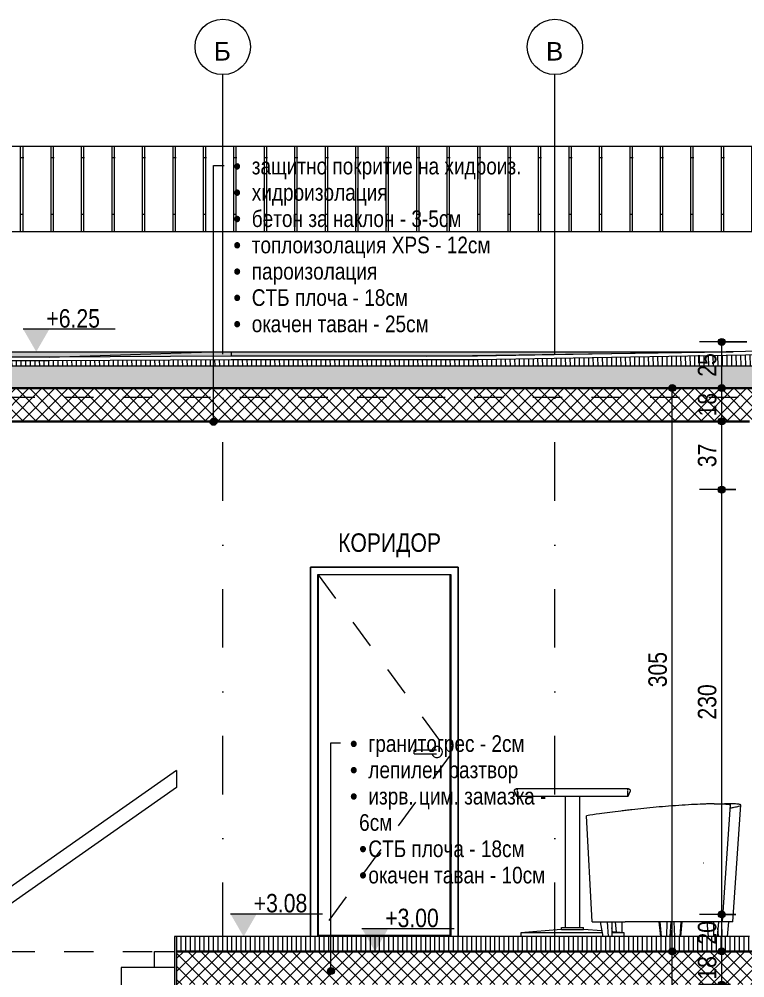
# Model space of a CAD drawing. Header units: centimetres. Extents: x -1339 to 248, y -200 to 805.
# Drawn here: x -1024 to -631, y 286 to 805 of the extents above; entities that cross this region are included whole.
import ezdxf

# ---------------------------------------------------------------- set-up
doc = ezdxf.new("R2010")
doc.units = ezdxf.units.CM
doc.linetypes.add('Dash', pattern=[31.75, 15.875, -15.875])
doc.linetypes.add('Dash dot', pattern=[79.375, 31.75, -23.8125, 0, -23.8125])
for name, color, linetype, lineweight in [('A-ANNO-DIMS', 7, 'Continuous', 9), ('A-ANNO-DIMS-50', 7, 'Continuous', 9), ('A-ANNO-NOTE', 7, 'Continuous', 9), ('A-AREA-IDEN', 7, 'Continuous', 9), ('A-DETL-GENF', 7, 'Continuous', 9), ('A-DOOR', 7, 'Continuous', 9), ('A-DOOR-FRAM', 7, 'Continuous', 15), ('A-FLOR-FNSH', 7, 'Continuous', 9), ('A-FLOR-HRAL', 7, 'Continuous', 9), ('A-FLOR-LEVL', 7, 'Continuous', 9), ('A-FLOR-PATT', 7, 'Continuous', 9), ('A-ROOF', 7, 'Continuous', 9), ('A-ROOF-FNSH', 7, 'Continuous', 9), ('A-ROOF-PATT', 7, 'Continuous', 9), ('A-WALL', 7, 'Continuous', 9), ('A-WALL-PATT', 7, 'Continuous', 9), ('G-ANNO-DIMS', 7, 'Continuous', 9), ('G-ANNO-TEXT', 7, 'Continuous', 9), ('I-FURN', 7, 'Continuous', 9), ('S-GRID', 7, 'Continuous', 9), ('S-GRID-IDEN', 7, 'Continuous', 9)]:
    doc.layers.add(name, color=color, linetype=linetype, lineweight=lineweight)
doc.layers.add('A-DETL', color=7, linetype='Continuous', lineweight=9, true_color=0x008000)
doc.styles.add('Arial', font='arial.ttf', dxfattribs={"height": 10})
doc.styles.add('Arial Narrow', font='ARIALN.TTF', dxfattribs={"height": 10})
doc.styles.add('Arial Narrow_1', font='ARIALN.TTF', dxfattribs={"height": 10})
doc.styles.add('Arial Narrow_2', font='ARIALN.TTF', dxfattribs={"height": 9})
doc.dimstyles.new('TEC_DIM', dxfattribs={"dimscale": 30.48, "dimtxt": 10.23431, "dimasz": 0.492126, "dimexe": 0.393701, "dimexo": 0.246063, "dimgap": 0, "dimtad": 1, "dimdec": 0, "dimzin": 0, "dimdsep": 46, "dimtxsty": 'Arial Narrow_1', "dimblk1": 'DOTSMALL', "dimblk2": 'DOTSMALL', "dimsah": 1, "dimcen": 0.09, "dimazin": 0, "dimtfac": 1, "dimtdec": 4, "dimtix": 1, "dimtmove": 0, "dimatfit": 3, "dimfxl": 0, "dimtvp": 1, "dimtolj": 1, "dimtzin": 0, "dimarcsym": 0})
pattern_1 = [(45, (-668.992, 332.896), (-3.535534, 3.535534), []), (135, (-668.992, 332.896), (-3.535534, -3.535534), [])]

# ---------------------------------------------------------------- blocks, each defined once
blk = doc.blocks.new('TEC_DOOR-INT - 80x200-2358332-Б-Б')
at = {"layer": 'A-DOOR', "linetype": 'Dash'}
for p, q in [((-862.39, 503.8), (-790.79, 406.3)), ((-790.79, 406.3), (-862.39, 308.8))]:
    blk.add_line(p, q, dxfattribs=at)
at = {"layer": 'A-DOOR', "lineweight": 15}
for p, q in [((-790.79, 503.8), (-862.39, 503.8)), ((-862.39, 503.8), (-862.39, 308.8)), ((-790.79, 308.8), (-790.79, 503.8)), ((-862.39, 308.8), (-790.79, 308.8))]:
    blk.add_line(p, q, dxfattribs=at)
at = {"layer": 'A-DOOR'}
for p, q in [((-799.79, 409), (-810.29, 409)), ((-810.29, 408), (-810.29, 409)), ((-810.29, 407), (-810.29, 408)), ((-810.29, 407), (-799.79, 407))]:
    blk.add_line(p, q, dxfattribs=at)
at = {"layer": 'A-DOOR', "flags": 128}
for points in [[(-798.29, 409), (-798.29, 409), (-798.29, 409), (-798.3, 409), (-798.31, 409), (-798.32, 409), (-798.33, 409), (-798.35, 409), (-798.36, 409), (-798.38, 409), (-798.41, 409), (-798.43, 409), (-798.46, 409), (-798.49, 409), (-798.52, 409), (-798.55, 409), (-798.58, 409), (-798.62, 409), (-798.66, 409), (-798.7, 409), (-798.74, 409), (-798.79, 409), (-798.83, 409), (-798.88, 409), (-798.93, 409), (-798.98, 409), (-799.03, 409), (-799.08, 409), (-799.13, 409), (-799.19, 409), (-799.24, 409), (-799.3, 409), (-799.36, 409), (-799.41, 409), (-799.47, 409), (-799.53, 409), (-799.59, 409), (-799.65, 409), (-799.71, 409), (-799.77, 409), (-799.79, 409)], [(-799.79, 407), (-799.73, 407), (-799.67, 407), (-799.61, 407), (-799.55, 407), (-799.49, 407), (-799.43, 407), (-799.37, 407), (-799.31, 407), (-799.26, 407), (-799.2, 407), (-799.15, 407), (-799.09, 407), (-799.04, 407), (-798.99, 407), (-798.94, 407), (-798.89, 407), (-798.84, 407), (-798.8, 407), (-798.75, 407), (-798.71, 407), (-798.67, 407), (-798.63, 407), (-798.59, 407), (-798.56, 407), (-798.52, 407), (-798.49, 407), (-798.46, 407), (-798.44, 407), (-798.41, 407), (-798.39, 407), (-798.37, 407), (-798.35, 407), (-798.33, 407), (-798.32, 407), (-798.31, 407), (-798.3, 407), (-798.29, 407), (-798.29, 407), (-798.29, 407)]]:
    blk.add_lwpolyline(points, dxfattribs=at)
at = {"layer": 'A-DOOR'}
for start, end in [(0, 160.3657), (199.5633, 0)]:
    blk.add_arc((-798.04, 408), 3, start, end, dxfattribs=at)
at = {"layer": 'A-DOOR-FRAM'}
for p, q in [((-786.59, 508), (-866.59, 508)), ((-866.59, 508), (-866.59, 308)), ((-862.59, 504), (-790.59, 504)), ((-862.59, 308), (-862.59, 504)), ((-790.59, 504), (-790.59, 308)), ((-786.59, 308), (-786.59, 508))]:
    blk.add_line(p, q, dxfattribs=at)
blk = doc.blocks.new('Furniture_Crescent_Armchair - 870x580x380mm-V7-Б-Б')
at = {"layer": 'I-FURN', "color": 253, "true_color": 0xaaaaaa}
for p, q in [((-647.85, 379.85), (-644.63, 379.85)), ((-643.34, 316), (-638.91, 379.25)), ((-713.97, 316), (-716.91, 373.47)), ((-653.56, 348), (-653.45, 348)), ((-713.97, 316), (-696.11, 316)), ((-709.55, 316), (-708.17, 308)), ((-705.76, 316), (-705.22, 308)), ((-703.34, 316), (-703.34, 308)), ((-651.62, 316), (-696.11, 316)), ((-676.72, 308), (-677.56, 316)), ((-677.26, 316), (-676.57, 308)), ((-673.46, 316), (-673.61, 308)), ((-671.73, 308), (-671.04, 316)), ((-651.71, 316), (-651.02, 308)), ((-648.39, 316), (-651.62, 316)), ((-643.34, 316), (-648.39, 316)), ((-648.07, 308), (-647.92, 316)), ((-645.5, 316), (-646.19, 308)), ((-705.22, 308), (-708.17, 308)), ((-703.34, 308), (-705.22, 308)), ((-673.61, 308), (-676.57, 308)), ((-671.73, 308), (-673.61, 308)), ((-648.07, 308), (-651.02, 308)), ((-646.19, 308), (-648.07, 308))]:
    blk.add_line(p, q, dxfattribs=at)
for points, knots in [([(-647.85, 379.85), (-648.54, 379.85), (-650.01, 379.84), (-653.39, 379.76), (-658.32, 379.55), (-665.12, 379.15), (-672.22, 378.63), (-679.26, 378.03), (-686, 377.39), (-691.4, 376.82), (-695.48, 376.35), (-697.42, 376.12), (-698.36, 376)], [-1, -1, -1, -1, -0.933824, -0.867647, -0.735294, -0.602941, -0.470588, -0.352941, -0.235294, -0.117647, -0.058824, 0, 0, 0, 0]), ([(-644.63, 379.85), (-644.02, 379.85), (-642.89, 379.84), (-641.01, 379.78), (-639.4, 379.61), (-638.92, 379.39), (-638.91, 379.25), (-638.91, 379.25)], [0, 0, 0, 0, 0.0588235, 0.1176471, 0.2352941, 0.3529412, 0.3614482, 0.3614482, 0.3614482, 0.3614482]), ([(-698.36, 376), (-700.41, 375.74), (-704.39, 375.23), (-710.66, 374.38), (-714.71, 373.8), (-716.91, 373.47)], [-1, -1, -1, -1, -0.7, -0.4, 0, 0, 0, 0])]:
    blk.add_open_spline(points, degree=3, knots=knots, dxfattribs=at)
blk = doc.blocks.new('Furniture_Table_Cafe - Furniture_Table_Cafe-V8-Б-Б')
at = {"layer": 'I-FURN', "color": 253, "true_color": 0xaaaaaa}
for p, q in [((-755.96, 386.64), (-754.94, 384)), ((-754.64, 388), (-754.64, 387.36)), ((-754.64, 386.88), (-754.64, 384)), ((-694.64, 387.37), (-694.64, 388)), ((-694.64, 384), (-694.64, 386.85)), ((-694.34, 384), (-693.33, 386.64)), ((-754.94, 384), (-754.23, 384)), ((-754.23, 384), (-694.35, 384)), ((-728.64, 384), (-728.64, 312.92)), ((-720.64, 312.92), (-720.64, 384)), ((-730.73, 311.92), (-752.64, 310)), ((-730.73, 312.92), (-730.73, 311.92)), ((-730.6, 312.92), (-730.58, 312.92)), ((-730.6, 311.92), (-730.58, 311.92)), ((-730.58, 312.92), (-718.7, 312.92)), ((-730.58, 311.92), (-718.7, 311.92)), ((-718.56, 311.92), (-718.56, 312.92)), ((-708.7, 311.05), (-718.56, 311.92)), ((-752.64, 310), (-752.64, 308)), ((-751.98, 310), (-752.64, 310)), ((-708.43, 310), (-751.98, 310)), ((-696.64, 310), (-703.34, 310.59)), ((-696.64, 310), (-703.23, 310)), ((-696.64, 308), (-696.64, 310))]:
    blk.add_line(p, q, dxfattribs=at)
at = {"layer": 'I-FURN', "color": 253, "true_color": 0xaaaaaa, "flags": 128}
for points in [[(-755.96, 386.64), (-755.97, 386.68), (-755.98, 386.72), (-755.99, 386.76), (-756, 386.79), (-756.01, 386.83), (-756.01, 386.87), (-756.02, 386.91), (-756.02, 386.95), (-756.02, 386.99), (-756.02, 387.03), (-756.02, 387.07), (-756.02, 387.11), (-756.01, 387.15), (-756, 387.19), (-756, 387.23), (-755.99, 387.27), (-755.97, 387.31), (-755.96, 387.35), (-755.95, 387.38), (-755.93, 387.42), (-755.91, 387.46), (-755.89, 387.49), (-755.87, 387.53), (-755.85, 387.56), (-755.83, 387.59), (-755.8, 387.62), (-755.78, 387.65), (-755.75, 387.68), (-755.72, 387.71), (-755.69, 387.74), (-755.66, 387.77), (-755.63, 387.79), (-755.6, 387.82), (-755.57, 387.84), (-755.53, 387.86), (-755.5, 387.88), (-755.46, 387.9), (-755.43, 387.91), (-755.39, 387.93), (-755.35, 387.94), (-755.32, 387.96), (-755.28, 387.97), (-755.24, 387.98), (-755.2, 387.98), (-755.16, 387.99), (-755.12, 388), (-755.08, 388), (-755.04, 388), (-755.02, 388)], [(-754.31, 388), (-754.54, 388), (-754.74, 388), (-754.88, 388), (-754.97, 388), (-755.02, 388), (-755.02, 388)], [(-755.02, 388), (-755, 388), (-754.93, 388), (-754.8, 388), (-754.63, 388), (-754.42, 388)], [(-694.26, 388), (-694.29, 388), (-694.36, 388), (-694.48, 388), (-694.65, 388), (-694.87, 388), (-695.13, 388), (-695.44, 388), (-695.8, 388), (-696.21, 388), (-696.66, 388), (-697.16, 388), (-697.69, 388), (-698.28, 388), (-698.9, 388), (-699.57, 388), (-700.27, 388), (-701.02, 388), (-701.8, 388), (-702.62, 388), (-703.48, 388), (-704.36, 388), (-705.29, 388), (-706.24, 388), (-707.22, 388), (-708.23, 388), (-709.26, 388), (-710.32, 388), (-711.41, 388), (-712.51, 388), (-713.63, 388), (-714.77, 388), (-715.93, 388), (-717.1, 388), (-718.29, 388), (-719.48, 388), (-720.68, 388), (-721.89, 388), (-723.1, 388), (-724.31, 388), (-725.53, 388), (-726.74, 388), (-727.95, 388), (-729.16, 388), (-730.36, 388), (-731.54, 388), (-732.72, 388), (-733.89, 388), (-735.04, 388), (-736.17, 388), (-737.28, 388), (-738.38, 388), (-739.45, 388), (-740.5, 388), (-741.52, 388), (-742.52, 388), (-743.49, 388), (-744.43, 388), (-745.33, 388), (-746.21, 388), (-747.04, 388), (-747.85, 388), (-748.61, 388), (-749.34, 388), (-750.03, 388), (-750.67, 388), (-751.28, 388), (-751.84, 388), (-752.36, 388), (-752.84, 388), (-753.27, 388), (-753.65, 388), (-753.99, 388), (-754.28, 388), (-754.31, 388)], [(-694.86, 388), (-694.74, 388), (-694.55, 388), (-694.41, 388), (-694.31, 388), (-694.27, 388), (-694.26, 388)], [(-694.26, 388), (-694.22, 388), (-694.18, 388), (-694.14, 387.99), (-694.1, 387.99), (-694.06, 387.98), (-694.02, 387.97), (-693.99, 387.96), (-693.95, 387.95), (-693.91, 387.94), (-693.87, 387.92), (-693.84, 387.9), (-693.8, 387.89), (-693.76, 387.87), (-693.73, 387.85), (-693.7, 387.83), (-693.66, 387.8), (-693.63, 387.78), (-693.6, 387.75), (-693.57, 387.72), (-693.54, 387.7), (-693.52, 387.67), (-693.49, 387.64), (-693.47, 387.61), (-693.44, 387.57), (-693.42, 387.54), (-693.4, 387.51), (-693.38, 387.47), (-693.36, 387.44), (-693.34, 387.4), (-693.33, 387.36), (-693.32, 387.32), (-693.3, 387.29), (-693.29, 387.25), (-693.28, 387.21), (-693.28, 387.17), (-693.27, 387.13), (-693.27, 387.09), (-693.26, 387.05), (-693.26, 387.01), (-693.26, 386.97), (-693.26, 386.93), (-693.27, 386.89), (-693.27, 386.85), (-693.28, 386.81), (-693.29, 386.77), (-693.3, 386.73), (-693.31, 386.7), (-693.32, 386.66), (-693.33, 386.64)]]:
    blk.add_lwpolyline(points, dxfattribs=at)
blk = doc.blocks.new('Furniture_Crescent_Armchair - 870x580x380mm-V9-Б-Б')
at = {"layer": 'I-FURN', "color": 253, "true_color": 0xaaaaaa}
for p, q in [((-638.99, 379.85), (-642.21, 379.85)), ((-637.7, 316), (-633.28, 379.25)), ((-702.97, 310.55), (-703.34, 312.66)), ((-701.49, 316), (-700.9, 310.37)), ((-697.7, 310.09), (-697.7, 316)), ((-669.2, 308), (-669.5, 316)), ((-666.24, 308), (-665.71, 316)), ((-665.4, 316), (-666.09, 308)), ((-645.39, 308), (-645.79, 312.66)), ((-643.5, 308), (-643.66, 316)), ((-637.7, 316), (-643.32, 316)), ((-640.55, 308), (-639.86, 316)), ((-671.44, 311.42), (-671.08, 308))]:
    blk.add_line(p, q, dxfattribs=at)
blk.add_open_spline([(-643.48, 379.85), (-643.04, 379.85), (-642.62, 379.85), (-642.21, 379.85)], degree=3, dxfattribs=at)
blk.add_open_spline([(-639.01, 377.64), (-638.26, 377.77), (-636.48, 378.11), (-634.28, 378.63), (-633.08, 379.15), (-633.41, 379.55), (-635.02, 379.76), (-637.05, 379.84), (-638.3, 379.85), (-638.99, 379.85)], degree=3, knots=[0.2805315, 0.2805315, 0.2805315, 0.2805315, 0.3529412, 0.4705882, 0.6029412, 0.7352941, 0.8676471, 0.9338235, 1, 1, 1, 1], dxfattribs=at)
blk = doc.blocks.new('Railing - Railing-2455743-Б-Б')
at = {"layer": 'A-FLOR-HRAL'}
for p, q in [((-939.1, 398), (-1109.74, 278.39)), ((-939.1, 398), (-939.1, 388.69)), ((-939.1, 388.69), (-1107.33, 270.77)), ((-1116.67, 273), (-1116.67, 278.39)), ((-1109.74, 278.39), (-1116.67, 278.39)), ((-1116.67, 234.28), (-1116.67, 273)), ((-1111.59, 273), (-1111.59, 234.28)), ((-1107.33, 270.77), (-1111.59, 270.77)), ((-1116.67, 234.28), (-1116.67, 226.66)), ((-1111.59, 234.28), (-1116.67, 234.28)), ((-1114.11, 228.04), (-1109.74, 234.28)), ((-1111.59, 226.66), (-1111.59, 234.28)), ((-1109.74, 234.28), (-1111.59, 234.28)), ((-1111.59, 226.66), (-1111.59, 234.28)), ((-939.1, 114.67), (-1109.74, 234.28)), ((-1109.74, 234.28), (-1109.74, 226.66)), ((-1116.67, 226.66), (-1111.59, 226.66)), ((-1114.11, 228.04), (-943.47, 108.43)), ((-1111.59, 226.66), (-1109.74, 226.66)), ((-939.1, 114.67), (-943.47, 108.43))]:
    blk.add_line(p, q, dxfattribs=at)
blk = doc.blocks.new('Grid - TEC_GRID_CIRCLE-145857-Б-Б')
at = {"layer": 'S-GRID-IDEN'}
blk.add_circle((-234.09, 789.77), 15, dxfattribs=at)
blk = doc.blocks.new('Spot Elevations - ELEVATION_PROJECT-150941-Б-Б')
at = {"layer": 'A-ANNO-NOTE'}
blk.add_hatch(color=256, dxfattribs=at).paths.add_polyline_path([(-428.74, 312.39), (-414.43, 312.39), (-421.59, 300)])
blk.add_line((-428.74, 312.39), (-378.74, 312.39), dxfattribs=at)
blk = doc.blocks.new('DIMBLOCK3-Б-Б')
at = {"layer": 'A-ANNO-DIMS-50', "transparency": 16777216}
h = blk.add_hatch(color=256, dxfattribs=at)
edge = h.paths.add_edge_path()
edge.add_arc((-643.73, 300), 1.88, 0, 360)
h = blk.add_hatch(color=256, dxfattribs=at)
edge = h.paths.add_edge_path()
edge.add_arc((-643.73, 282), 1.88, 0, 360)
for p, q in [((-638.88, 300), (-655.73, 300)), ((-643.73, 282), (-643.73, 300)), ((-643.73, 300), (-638.88, 300)), ((-638.88, 282), (-655.73, 282)), ((-643.73, 282), (-638.88, 282))]:
    blk.add_line(p, q, dxfattribs=at)
for centre in [(-643.73, 300), (-643.73, 282)]:
    blk.add_circle(centre, 1.88, dxfattribs=at)
at = {"layer": 'A-ANNO-DIMS-50', "color": 0, "transparency": 16777216, "insert": (-656.65, 284.66), "char_height": 10, "width": 15.2053, "attachment_point": 1, "rotation": 90, "line_spacing_factor": 0.974696, "style": 'Arial Narrow_1'}
blk.add_mtext('18', dxfattribs=at)
blk = doc.blocks.new('_DotSmall')
at = {"color": 0, "linetype": 'ByBlock', "const_width": 0.5}
blk.add_lwpolyline([(-0.0625, 0, 1), (0.0625, 0, 1)], format="xyb", close=True, dxfattribs=at)
blk = doc.blocks.new('DIMBLOCK4-Б-Б')
at = {"layer": 'A-ANNO-DIMS-50', "transparency": 16777216}
h = blk.add_hatch(color=256, dxfattribs=at)
edge = h.paths.add_edge_path()
edge.add_arc((-643.73, 320), 1.88, 0, 360)
h = blk.add_hatch(color=256, dxfattribs=at)
edge = h.paths.add_edge_path()
edge.add_arc((-643.73, 300), 1.88, 0, 360)
for p, q in [((-636.09, 320), (-655.73, 320)), ((-643.73, 300), (-643.73, 320)), ((-643.73, 320), (-636.09, 320)), ((-638.88, 300), (-655.73, 300)), ((-643.73, 300), (-638.88, 300))]:
    blk.add_line(p, q, dxfattribs=at)
for centre in [(-643.73, 320), (-643.73, 300)]:
    blk.add_circle(centre, 1.88, dxfattribs=at)
at = {"layer": 'A-ANNO-DIMS-50', "color": 0, "transparency": 16777216, "insert": (-656.65, 303.66), "char_height": 10, "width": 15.2053, "attachment_point": 1, "rotation": 90, "line_spacing_factor": 0.974696, "style": 'Arial Narrow_1'}
blk.add_mtext('20', dxfattribs=at)
blk = doc.blocks.new('DIMBLOCK5-Б-Б')
at = {"layer": 'A-ANNO-DIMS-50', "transparency": 16777216}
h = blk.add_hatch(color=256, dxfattribs=at)
edge = h.paths.add_edge_path()
edge.add_arc((-643.73, 550), 1.88, 0, 360)
h = blk.add_hatch(color=256, dxfattribs=at)
edge = h.paths.add_edge_path()
edge.add_arc((-643.73, 320), 1.88, 0, 360)
for p, q in [((-636.09, 550), (-655.73, 550)), ((-643.73, 320), (-643.73, 550)), ((-643.73, 550), (-636.09, 550)), ((-636.09, 320), (-655.73, 320)), ((-643.73, 320), (-636.09, 320))]:
    blk.add_line(p, q, dxfattribs=at)
for centre in [(-643.73, 550), (-643.73, 320)]:
    blk.add_circle(centre, 1.88, dxfattribs=at)
at = {"layer": 'A-ANNO-DIMS-50', "color": 0, "transparency": 16777216, "insert": (-656.65, 425.5), "char_height": 10, "width": 22.8079, "attachment_point": 1, "rotation": 90, "line_spacing_factor": 0.974696, "style": 'Arial Narrow_1'}
blk.add_mtext('230', dxfattribs=at)
blk = doc.blocks.new('DIMBLOCK6-Б-Б')
at = {"layer": 'A-ANNO-DIMS-50', "transparency": 16777216}
h = blk.add_hatch(color=256, dxfattribs=at)
edge = h.paths.add_edge_path()
edge.add_arc((-643.73, 587), 1.88, 0, 360)
h = blk.add_hatch(color=256, dxfattribs=at)
edge = h.paths.add_edge_path()
edge.add_arc((-643.73, 550), 1.88, 0, 360)
for p, q in [((-638.88, 587), (-655.73, 587)), ((-643.73, 550), (-643.73, 587)), ((-643.73, 587), (-638.88, 587)), ((-636.09, 550), (-655.73, 550)), ((-643.73, 550), (-636.09, 550))]:
    blk.add_line(p, q, dxfattribs=at)
for centre in [(-643.73, 587), (-643.73, 550)]:
    blk.add_circle(centre, 1.88, dxfattribs=at)
at = {"layer": 'A-ANNO-DIMS-50', "color": 0, "transparency": 16777216, "insert": (-656.65, 562.16), "char_height": 10, "width": 15.2053, "attachment_point": 1, "rotation": 90, "line_spacing_factor": 0.974696, "style": 'Arial Narrow_1'}
blk.add_mtext('37', dxfattribs=at)
blk = doc.blocks.new('DIMBLOCK7-Б-Б')
at = {"layer": 'A-ANNO-DIMS-50', "transparency": 16777216}
h = blk.add_hatch(color=256, dxfattribs=at)
edge = h.paths.add_edge_path()
edge.add_arc((-643.73, 605), 1.88, 0, 360)
h = blk.add_hatch(color=256, dxfattribs=at)
edge = h.paths.add_edge_path()
edge.add_arc((-643.73, 587), 1.88, 0, 360)
for p, q in [((-638.88, 605), (-655.73, 605)), ((-643.73, 587), (-643.73, 605)), ((-643.73, 605), (-638.88, 605)), ((-638.88, 587), (-655.73, 587)), ((-643.73, 587), (-638.88, 587))]:
    blk.add_line(p, q, dxfattribs=at)
for centre in [(-643.73, 605), (-643.73, 587)]:
    blk.add_circle(centre, 1.88, dxfattribs=at)
at = {"layer": 'A-ANNO-DIMS-50', "color": 0, "transparency": 16777216, "insert": (-656.65, 589.66), "char_height": 10, "width": 15.2053, "attachment_point": 1, "rotation": 90, "line_spacing_factor": 0.974696, "style": 'Arial Narrow_1'}
blk.add_mtext('18', dxfattribs=at)
blk = doc.blocks.new('DIMBLOCK8-Б-Б')
at = {"layer": 'A-ANNO-DIMS-50', "transparency": 16777216}
h = blk.add_hatch(color=256, dxfattribs=at)
edge = h.paths.add_edge_path()
edge.add_arc((-643.73, 630), 1.88, 0, 360)
h = blk.add_hatch(color=256, dxfattribs=at)
edge = h.paths.add_edge_path()
edge.add_arc((-643.73, 605), 1.88, 0, 360)
for p, q in [((-630.09, 630), (-655.73, 630)), ((-643.73, 605), (-643.73, 630)), ((-643.73, 630), (-630.09, 630)), ((-638.88, 605), (-655.73, 605)), ((-643.73, 605), (-638.88, 605))]:
    blk.add_line(p, q, dxfattribs=at)
for centre in [(-643.73, 630), (-643.73, 605)]:
    blk.add_circle(centre, 1.88, dxfattribs=at)
at = {"layer": 'A-ANNO-DIMS-50', "color": 0, "transparency": 16777216, "insert": (-656.65, 611.16), "char_height": 10, "width": 15.2053, "attachment_point": 1, "rotation": 90, "line_spacing_factor": 0.974696, "style": 'Arial Narrow_1'}
blk.add_mtext('25', dxfattribs=at)
blk = doc.blocks.new('DIMBLOCK10-Б-Б')
at = {"layer": 'A-ANNO-DIMS-50', "transparency": 16777216}
h = blk.add_hatch(color=256, dxfattribs=at)
edge = h.paths.add_edge_path()
edge.add_arc((-670.53, 300), 1.88, 0, 360)
h = blk.add_hatch(color=256, dxfattribs=at)
edge = h.paths.add_edge_path()
edge.add_arc((-670.53, 0), 1.87, 0, 360)
for p, q in [((-665.68, 300), (-682.53, 300)), ((-670.53, 0), (-670.53, 300)), ((-670.53, 300), (-665.68, 300)), ((-665.68, 0), (-682.53, 0)), ((-670.53, 0), (-665.68, 0))]:
    blk.add_line(p, q, dxfattribs=at)
for centre, radius in [((-670.53, 300), 1.88), ((-670.53, 0), 1.87)]:
    blk.add_circle(centre, radius, dxfattribs=at)
at = {"layer": 'A-ANNO-DIMS-50', "color": 0, "transparency": 16777216, "insert": (-683.46, 140.5), "char_height": 10, "width": 22.8079, "attachment_point": 1, "rotation": 90, "line_spacing_factor": 0.974696, "style": 'Arial Narrow_1'}
blk.add_mtext('300', dxfattribs=at)
blk = doc.blocks.new('DIMBLOCK11-Б-Б')
at = {"layer": 'A-ANNO-DIMS-50', "transparency": 16777216}
h = blk.add_hatch(color=256, dxfattribs=at)
edge = h.paths.add_edge_path()
edge.add_arc((-670.53, 605), 1.88, 0, 360)
h = blk.add_hatch(color=256, dxfattribs=at)
edge = h.paths.add_edge_path()
edge.add_arc((-670.53, 300), 1.88, 0, 360)
for p, q in [((-665.68, 605), (-682.53, 605)), ((-670.53, 300), (-670.53, 605)), ((-670.53, 605), (-665.68, 605)), ((-665.68, 300), (-682.53, 300)), ((-670.53, 300), (-665.68, 300))]:
    blk.add_line(p, q, dxfattribs=at)
for centre in [(-670.53, 605), (-670.53, 300)]:
    blk.add_circle(centre, 1.88, dxfattribs=at)
at = {"layer": 'A-ANNO-DIMS-50', "color": 0, "transparency": 16777216, "insert": (-683.46, 443), "char_height": 10, "width": 22.8079, "attachment_point": 1, "rotation": 90, "line_spacing_factor": 0.974696, "style": 'Arial Narrow_1'}
blk.add_mtext('305', dxfattribs=at)

msp = doc.modelspace()

# ---------------------------------------------------------------- hatches: boundary and pattern name
at = {"layer": 'A-DETL-GENF', "true_color": 0xffff80}
msp.add_hatch(color=51, dxfattribs=at).paths.add_polyline_path([(-938.95, 272), (-938.95, 308), (-940.2, 308), (-940.2, 272)])
at = {"layer": 'A-FLOR-PATT'}
h = msp.add_hatch(dxfattribs=at)
h.set_pattern_fill('FP1_1', color=256, style=0, pattern_type=2)
h.set_pattern_definition(pattern_1)
h.paths.add_polyline_path([(-1041.27, 587), (-603.59, 587), (-603.59, 605), (-1236.59, 605), (-1236.59, 587), (-1044.37, 587)])
at = {"layer": 'A-FLOR-PATT', "true_color": 0x787878}
h = msp.add_hatch(dxfattribs=at)
h.set_pattern_fill('FP1_12', color=8, angle=-90, style=0, pattern_type=2)
h.set_pattern_definition([(270, (-729.087, 308), (2.5, 2e-16), [])])
h.paths.add_polyline_path([(-644.51, 300), (-628.59, 300), (-628.59, 308), (-938.95, 308), (-938.95, 300), (-669.31, 300)])
at = {"layer": 'A-FLOR-PATT'}
h = msp.add_hatch(dxfattribs=at)
h.set_pattern_fill('FP1_1', color=256, style=0, pattern_type=2)
h.set_pattern_definition(pattern_1)
h.paths.add_polyline_path([(-938.95, 282), (-221.59, 282), (-221.59, 300), (-938.95, 300), (-938.95, 287.3)])
at = {"layer": 'A-ROOF-PATT', "true_color": 0x8b8b8b}
h = msp.add_hatch(dxfattribs=at)
h.set_pattern_fill('FP1_5', color=252, style=0, pattern_type=2)
h.set_pattern_definition([(0, (16.51, 600), (16.51, 30.709), [0.8382, -15.672]), (90, (0, 600), (-16.51, 30.709), [30.709, 0]), (90, (1.27, 600), (-16.51, 30.709), [30.709, 0])])
h.paths.add_polyline_path([(-743.7, 730.58), (-171.59, 730.58), (-171.59, 735.77), (-1256.59, 735.77), (-1256.59, 730.58), (-942.08, 730.58)])
at = {"layer": 'A-ROOF-PATT', "true_color": 0xc0c0c0}
h = msp.add_hatch(dxfattribs=at)
h.set_pattern_fill('FP1_6', color=9, angle=-90, style=0, pattern_type=2)
h.set_pattern_definition([(270.9912, (-698.341, 623.655), (2.499626, 0.043246), [])])
h.paths.add_polyline_path([(-620.59, 617), (-620.59, 623), (-776.1, 620.31), (-917.28, 620.27), (-1007.94, 619.83), (-1121.28, 619.83), (-1219.59, 623), (-1219.59, 617), (-644.51, 617)])
h = msp.add_hatch(dxfattribs=at)
h.set_pattern_fill('FP1_7', color=9, style=0, pattern_type=2)
h.set_pattern_definition([(0, (-668.992, 621.676), (5.08, 0.02912), [0.4191, -3.391, 0.4191, -3.391, -20.32]), (0, (-668.992, 621.676), (5.08, 0.02912), [-7.62, 0.4191, -7.201, 0.4191, -3.391, -8.89]), (0, (-668.992, 621.676), (5.08, 0.02912), [-19.05, 0.4191, -2.121, 0.4191, -5.931]), (177.726, (-667.087, 621.691), (-3.6394427937, 0.086275093), [0.20972, -1.697, 0.20972, -1.697, -10.168]), (177.726, (-667.087, 621.691), (-3.6394427937, 0.086275093), [-3.813, 0.20972, -3.603, 0.20972, -1.697, -4.449]), (177.726, (-667.087, 621.691), (-3.6394427937, 0.086275093), [-9.533, 0.20972, -1.061, 0.20972, -2.968]), (182.274, (-666.452, 621.749), (-1.440553574, -0.1154497316), [0.20972, -1.697, 0.20972, -1.697, -10.168]), (182.274, (-666.452, 621.749), (-1.440553574, -0.1154497316), [-3.813, 0.20972, -3.603, 0.20972, -1.697, -4.449]), (182.274, (-666.452, 621.749), (-1.440553574, -0.1154497316), [-9.533, 0.20972, -1.061, 0.20972, -2.968])])
h.paths.add_polyline_path([(-1115.66, 621.83), (-1007.91, 621.83), (-920.25, 624.66), (-1208.92, 624.66), (-1121.26, 621.83)])
h = msp.add_hatch(dxfattribs=at)
h.set_pattern_fill('FP1_10', color=9, style=0, pattern_type=2)
h.set_pattern_definition([(0.28083, (-670.416, 623.373), (5.0798179154, 0.049598757), [0.4191, -3.391, 0.4191, -3.391, -20.32]), (0.28083, (-670.416, 623.373), (5.0798179154, 0.049598757), [-7.62, 0.4191, -7.201, 0.4191, -3.391, -8.89]), (0.28083, (-670.416, 623.373), (5.0798179154, 0.049598757), [-19.05, 0.4191, -2.121, 0.4191, -5.931]), (178.351, (-668.511, 623.395), (-3.639913265, 0.0553969285), [0.20963, -1.696, 0.20963, -1.696, -10.164]), (178.351, (-668.511, 623.395), (-3.639913265, 0.0553969285), [-3.812, 0.20963, -3.602, 0.20963, -1.696, -4.447]), (178.351, (-668.511, 623.395), (-3.639913265, 0.0553969285), [-9.529, 0.20963, -1.061, 0.20963, -2.967]), (182.21, (-667.876, 623.447), (-1.4400232676, -0.104968559), [0.2097, -1.697, 0.2097, -1.697, -10.167]), (182.21, (-667.876, 623.447), (-1.4400232676, -0.104968559), [-3.813, 0.2097, -3.603, 0.2097, -1.697, -4.448]), (182.21, (-667.876, 623.447), (-1.4400232676, -0.104968559), [-9.532, 0.2097, -1.061, 0.2097, -2.968])])
h.paths.add_polyline_path([(-1007.91, 621.83), (-909.59, 622.31), (-909.59, 624.71), (-920.25, 624.66), (-991.67, 622.35)])
h = msp.add_hatch(dxfattribs=at)
h.set_pattern_fill('FP1_8', color=9, style=0, pattern_type=2)
h.set_pattern_definition([(0, (-668.992, 622.201), (5.08, 0.0247), [0.4191, -3.391, 0.4191, -3.391, -20.32]), (0, (-668.992, 622.201), (5.08, 0.0247), [-7.62, 0.4191, -7.201, 0.4191, -3.391, -8.89]), (0, (-668.992, 622.201), (5.08, 0.0247), [-19.05, 0.4191, -2.121, 0.4191, -5.931]), (178.071, (-667.087, 622.213), (-3.639598745, 0.073194162), [0.20967, -1.696, 0.20967, -1.696, -10.166]), (178.071, (-667.087, 622.213), (-3.639598745, 0.073194162), [-3.812, 0.20967, -3.602, 0.20967, -1.696, -4.448]), (178.071, (-667.087, 622.213), (-3.639598745, 0.073194162), [-9.53, 0.20967, -1.061, 0.20967, -2.967]), (181.929, (-666.452, 622.263), (-1.440520752, -0.097904911), [0.20967, -1.696, 0.20967, -1.696, -10.166]), (181.929, (-666.452, 622.263), (-1.440520752, -0.097904911), [-3.812, 0.20967, -3.602, 0.20967, -1.696, -4.448]), (181.929, (-666.452, 622.263), (-1.440520752, -0.097904911), [-9.53, 0.20967, -1.061, 0.20967, -2.967])])
h.paths.add_polyline_path([(-842.89, 622.31), (-803.92, 622.31), (-640.47, 624.71), (-909.59, 624.71), (-909.59, 622.31), (-892.48, 622.31)])
h = msp.add_hatch(dxfattribs=at)
h.set_pattern_fill('FP1_9', color=9, style=0, pattern_type=2)
h.set_pattern_definition([(359.99837, (-668.983, 622.197), (5.0800007018, 0.0245954797), [0.4191, -3.391, 0.4191, -3.391, -20.32]), (359.99837, (-668.983, 622.197), (5.0800007018, 0.0245954797), [-7.62, 0.4191, -7.201, 0.4191, -3.391, -8.89]), (359.99837, (-668.983, 622.197), (5.0800007018, 0.0245954797), [-19.05, 0.4191, -2.121, 0.4191, -5.931]), (178.066, (-667.078, 622.209), (-3.639595719, 0.073411834), [0.20967, -1.696, 0.20967, -1.696, -10.166]), (178.066, (-667.078, 622.209), (-3.639595719, 0.073411834), [-3.812, 0.20967, -3.603, 0.20967, -1.696, -4.448]), (178.066, (-667.078, 622.209), (-3.639595719, 0.073411834), [-9.53, 0.20967, -1.061, 0.20967, -2.967]), (181.931, (-666.443, 622.258), (-1.440513964, -0.098055137), [0.20967, -1.696, 0.20967, -1.696, -10.166]), (181.931, (-666.443, 622.258), (-1.440513964, -0.098055137), [-3.812, 0.20967, -3.602, 0.20967, -1.696, -4.448]), (181.931, (-666.443, 622.258), (-1.440513964, -0.098055137), [-9.53, 0.20967, -1.061, 0.20967, -2.967])])
h.paths.add_polyline_path([(-776.1, 622.31), (-640.47, 624.71), (-803.92, 622.31), (-776.1, 622.31)])
at = {"layer": 'A-ROOF-PATT', "lineweight": 5, "true_color": 0xffff80}
msp.add_hatch(color=51, dxfattribs=at).paths.add_polyline_path([(-991.67, 605), (-620.59, 605), (-620.59, 617), (-1219.59, 617), (-1219.59, 605), (-1016.47, 605)])
at = {"layer": 'A-WALL-PATT', "true_color": 0x8b8b8b}
h = msp.add_hatch(dxfattribs=at)
h.set_pattern_fill('FP1_16', color=252, style=0, pattern_type=2)
h.set_pattern_definition([(0, (-1238.25, 300), (16.51, 30.709), [0.8382, -15.672]), (90, (-1254.76, 300), (-16.51, 30.709), [30.709, 0]), (90, (-1253.49, 300), (-16.51, 30.709), [30.709, 0])])
h.paths.add_polyline_path([(-594.92, 689.76), (-261.59, 689.76), (-261.59, 730.58), (-1256.59, 730.58), (-1256.59, 689.76), (-644.51, 689.76)])
at = {"layer": 'G-ANNO-TEXT'}
h = msp.add_hatch(color=256, dxfattribs=at)
edge = h.paths.add_edge_path()
edge.add_arc((-919.1, 586.74), 1.88, 0, 360)
h = msp.add_hatch(color=256, dxfattribs=at)
edge = h.paths.add_edge_path()
edge.add_arc((-855.45, 289.33), 1.88, 0, 360)

# ---------------------------------------------------------------- linework, layer by layer
at = {"layer": 'A-DETL', "color": 7, "lineweight": 5}
for p, q in [((-940.2, 308), (-940.2, 272)), ((-938.95, 308), (-940.2, 308)), ((-938.95, 272), (-938.95, 308))]:
    msp.add_line(p, q, dxfattribs=at)
at = {"layer": 'A-FLOR-FNSH', "lineweight": 30}
for p, q in [((-615.59, 605), (-1236.59, 605)), ((-1211.59, 587), (-628.59, 587)), ((-233.59, 300), (-938.95, 300))]:
    msp.add_line(p, q, dxfattribs=at)
at = {"layer": 'A-FLOR-FNSH'}
for p, q in [((-708.17, 308), (-938.95, 308)), ((-676.57, 308), (-703.34, 308)), ((-651.02, 308), (-671.73, 308)), ((-628.59, 308), (-646.19, 308))]:
    msp.add_line(p, q, dxfattribs=at)
at = {"layer": 'A-FLOR-LEVL', "linetype": 'Dash'}
for p, q in [((-1317.52, 600), (176.75, 600)), ((-1317.52, 300), (176.75, 300))]:
    msp.add_line(p, q, dxfattribs=at)
at = {"layer": 'A-ROOF'}
for p, q in [((-171.59, 735.77), (-1256.59, 735.77)), ((-620.59, 623), (-776.1, 620.31)), ((-1007.94, 619.83), (-1121.28, 619.83)), ((-909.58, 620.31), (-1007.94, 619.83)), ((-803.92, 620.31), (-909.58, 620.31)), ((-776.1, 620.31), (-803.92, 620.31)), ((-1219.59, 617), (-620.59, 617))]:
    msp.add_line(p, q, dxfattribs=at)
at = {"layer": 'A-ROOF', "lineweight": 15}
for p, q in [((-1007.91, 621.83), (-920.25, 624.66)), ((-909.59, 624.71), (-909.59, 622.31)), ((-803.92, 622.31), (-640.47, 624.71))]:
    msp.add_line(p, q, dxfattribs=at)
at = {"layer": 'A-ROOF-FNSH'}
for p, q in [((-620.59, 625), (-776.1, 622.31)), ((-1007.91, 621.83), (-1121.26, 621.83)), ((-909.59, 622.31), (-1007.91, 621.83)), ((-803.92, 622.31), (-909.59, 622.31)), ((-776.1, 622.31), (-803.92, 622.31))]:
    msp.add_line(p, q, dxfattribs=at)
at = {"layer": 'A-WALL'}
for p, q in [((-1256.59, 689.76), (-261.59, 689.76)), ((-1208.92, 624.66), (-920.25, 624.66)), ((-920.25, 624.66), (-909.59, 624.71)), ((-909.59, 624.71), (-640.47, 624.71)), ((-640.47, 624.71), (-637.45, 624.71)), ((-866.59, 508), (-786.59, 508)), ((-866.59, 308), (-866.59, 508)), ((-786.59, 508), (-786.59, 308)), ((-951.1, 291.33), (-951.1, 300)), ((-951.1, 300), (-940.2, 300)), ((-940.2, 291.33), (-969.1, 291.33)), ((-969.1, 291.33), (-969.1, 274.67))]:
    msp.add_line(p, q, dxfattribs=at)
at = {"layer": 'G-ANNO-TEXT'}
for p, q in [((-919.1, 725.57), (-913.38, 725.57)), ((-919.1, 586.74), (-919.1, 725.57)), ((-855.45, 412.84), (-850.2, 412.84)), ((-855.45, 289.33), (-855.45, 412.84))]:
    msp.add_line(p, q, dxfattribs=at)
for centre in [(-919.1, 586.74), (-855.45, 289.33)]:
    msp.add_circle(centre, 1.88, dxfattribs=at)
at = {"layer": 'S-GRID', "color": 1, "lineweight": 18, "true_color": 0xff0000}
for p, q in [((-914.09, 649.77), (-914.09, 774.77)), ((-734.09, 649.77), (-734.09, 774.77))]:
    msp.add_line(p, q, dxfattribs=at)
at = {"layer": 'S-GRID', "color": 1, "linetype": 'Dash dot', "lineweight": 18, "true_color": 0xff0000}
for p, q in [((-914.09, -91.88), (-914.09, 649.77)), ((-734.09, -91.88), (-734.09, 649.77))]:
    msp.add_line(p, q, dxfattribs=at)

# ---------------------------------------------------------------- block references
at = {"layer": 'A-DOOR'}
msp.add_blockref('TEC_DOOR-INT - 80x200-2358332-Б-Б', (0, 0), dxfattribs=at)
at = {"layer": 'A-FLOR-HRAL'}
msp.add_blockref('Railing - Railing-2455743-Б-Б', (0, 0), dxfattribs=at)
at = {"layer": 'G-ANNO-DIMS'}
for p in [(-593.56, 324.66), (-481.22, 8), (-409.97, 0)]:
    msp.add_blockref('Spot Elevations - ELEVATION_PROJECT-150941-Б-Б', p, dxfattribs=at)
at = {"layer": 'I-FURN', "color": 253, "true_color": 0xaaaaaa}
for name in ['Furniture_Table_Cafe - Furniture_Table_Cafe-V8-Б-Б', 'Furniture_Crescent_Armchair - 870x580x380mm-V7-Б-Б', 'Furniture_Crescent_Armchair - 870x580x380mm-V9-Б-Б']:
    msp.add_blockref(name, (0, 0), dxfattribs=at)
at = {"layer": 'S-GRID-IDEN'}
for p in [(-680, 0), (-500, 0)]:
    msp.add_blockref('Grid - TEC_GRID_CIRCLE-145857-Б-Б', p, dxfattribs=at)

# ---------------------------------------------------------------- texts
at = {"layer": 'A-AREA-IDEN', "insert": (-823.7, 513.44), "char_height": 10, "width": 57.25, "attachment_point": 8, "line_spacing_factor": 0.949189, "style": 'Arial Narrow'}
msp.add_mtext('\\pt63.5,127,190.5,254,317.5,381,444.5,508,571.5,635,698.5,762,825.5,889,952.5,1016,1079.5,1143,1206.5,1270,1333.5,1397,1460.5,1524,1587.5,1651,1714.5,1778,1841.5,1905,1968.5,2032;{\\fArial Narrow|b0|i0|c204|p34;КОРИДОР}', dxfattribs=at)
at = {"layer": 'G-ANNO-DIMS', "char_height": 10, "width": 34.7536, "attachment_point": 1, "line_spacing_factor": 0.974696, "style": 'Arial Narrow_1'}
for s, insert in [('+6.25', (-1009.63, 647.74)), ('+3.08', (-897.29, 331.09)), ('+3.00', (-826.04, 323.09))]:
    msp.add_mtext(s, dxfattribs=dict(at, insert=insert))
at = {"layer": 'G-ANNO-TEXT', "char_height": 9, "attachment_point": 1, "line_spacing_factor": 0.949189, "style": 'Arial Narrow_2'}
for s, insert, width in [('\\pi-5.00004,l5.00004,t9.99999,15.00003,19.99998,25.00002,29.99997,35.00001,39.99996,45,50.00004,54.99999,60.00003,64.99998,70.00002,74.99997,80.00001,84.99996,90,95.00004,99.99999,105.00003,109.99998,115.00002,119.99997,125.00001,129.99996,135,140.00004,144.99999,150.00003,154.99998,160.00002;{\\fSymbol|b0|i0|c2|p18;·^I\\fArial Narrow|b0|i0|c204|p34;защитно покритие на хидроиз}.\\P{\\fSymbol|b0|i0|c2|p18;·^I\\fArial Narrow|b0|i0|c204|p34;хидроизолация \\P\\fSymbol|b0|i0|c2|p18;·^I\\fArial Narrow|b0|i0|c204|p34;бетон за наклон }- 3-5{\\fArial Narrow|b0|i0|c204|p34;см\\P\\fSymbol|b0|i0|c2|p18;·^I\\fArial Narrow|b0|i0|c204|p34;топлоизолация }XPS - 12{\\fArial Narrow|b0|i0|c204|p34;см\\P\\fSymbol|b0|i0|c2|p18;·^I\\fArial Narrow|b0|i0|c204|p34;пароизолация\\P\\fSymbol|b0|i0|c2|p18;·^I\\fArial Narrow|b0|i0|c204|p34;СТБ плоча }- 18{\\fArial Narrow|b0|i0|c204|p34;см\\P\\fSymbol|b0|i0|c2|p18;·^I\\fArial Narrow|b0|i0|c204|p34;окачен таван }- 25{\\fArial Narrow|b0|i0|c204|p34;см}', (-908.38, 729.72), 216.6), ('\\pi-5.00004,l5.00004,t9.99999,15.00003,19.99998,25.00002,29.99997,35.00001,39.99996,45,50.00004,54.99999,60.00003,64.99998,70.00002,74.99997,80.00001,84.99996,90,95.00004,99.99999,105.00003,109.99998,115.00002,119.99997,125.00001,129.99996,135,140.00004,144.99999,150.00003,154.99998,160.00002;{\\fSymbol|b0|i0|c2|p18;·^I\\fArial Narrow|b0|i0|c204|p34;гранитогрес }- 2{\\fArial Narrow|b0|i0|c204|p34;см\\P\\fSymbol|b0|i0|c2|p18;·^I\\fArial Narrow|b0|i0|c204|p34;лепилен разтвор \\P\\fSymbol|b0|i0|c2|p18;·^I\\fArial Narrow|b0|i0|c204|p34;изрв}. {\\fArial Narrow|b0|i0|c204|p34;цим}. {\\fArial Narrow|b0|i0|c204|p34;замазка }- \\P\\pi0,t5.00004,9.99999,15.00003,19.99998,25.00002,29.99997,35.00001,39.99996,45,50.00004,54.99999,60.00003,64.99998,70.00002,74.99997,80.00001,84.99996,90,95.00004,99.99999,105.00003,109.99998,115.00002,119.99997,125.00001,129.99996,135,140.00004,144.99999,150.00003,154.99998,160.00002;6{\\fArial Narrow|b0|i0|c204|p34;см \\P\\pi-5.00004,t9.99999,15.00003,19.99998,25.00002,29.99997,35.00001,39.99996,45,50.00004,54.99999,60.00003,64.99998,70.00002,74.99997,80.00001,84.99996,90,95.00004,99.99999,105.00003,109.99998,115.00002,119.99997,125.00001,129.99996,135,140.00004,144.99999,150.00003,154.99998,160.00002;\\fSymbol|b0|i0|c2|p18;·^I\\fArial Narrow|b0|i0|c204|p34;СТБ плоча }- 18{\\fArial Narrow|b0|i0|c204|p34;см\\P\\fSymbol|b0|i0|c2|p18;·^I\\fArial Narrow|b0|i0|c204|p34;окачен таван }- 10{\\fArial Narrow|b0|i0|c204|p34;см}', (-845.2, 417), 123.927)]:
    msp.add_mtext(s, dxfattribs=dict(at, insert=insert, width=width))
at = {"layer": 'S-GRID-IDEN', "char_height": 10, "attachment_point": 5, "line_spacing_factor": 0.936439, "style": 'Arial'}
for s, insert, width in [('\\pt50,100,150,200,250,300,350,400,450,500,550,600,650,700,750,800,850,900,950,1000,1050,1100,1150,1200,1250,1300,1350,1400,1450,1500,1550,1600;{\\fArial|b0|i0|c204|p34;Б}', (-914.27, 787.38), 9.6), ('\\pt50,100,150,200,250,300,350,400,450,500,550,600,650,700,750,800,850,900,950,1000,1050,1100,1150,1200,1250,1300,1350,1400,1450,1500,1550,1600;{\\fArial|b0|i0|c204|p34;В}', (-734.27, 787.38), 9.9)]:
    msp.add_mtext(s, dxfattribs=dict(at, insert=insert, width=width))

# ---------------------------------------------------------------- dimensions: what is measured, and where the dimension line sits
at = {"layer": 'A-ANNO-DIMS'}
for base, p1, p2, override, picture, middle in [((-643.73, 630), (-646.38, 605), (-622.59, 630), {"dimpost": '<>', "dimfxl": 34.511263}, 'DIMBLOCK8-Б-Б', (-648.83, 617.5)), ((-670.53, 605), (-673.18, 300), (-673.18, 605), {"dimpost": '<>', "dimfxl": 305}, 'DIMBLOCK11-Б-Б', (-675.64, 452.5)), ((-643.73, 605), (-646.38, 587), (-646.38, 605), {"dimpost": '<>', "dimfxl": 18}, 'DIMBLOCK7-Б-Б', (-648.83, 596)), ((-643.73, 587), (-628.59, 550), (-646.38, 587), {"dimpost": '<>', "dimfxl": 41.055223}, 'DIMBLOCK6-Б-Б', (-648.83, 568.5)), ((-643.73, 550), (-628.59, 320), (-628.59, 550), {"dimpost": '<>', "dimfxl": 230}, 'DIMBLOCK5-Б-Б', (-648.83, 435)), ((-643.73, 320), (-646.38, 300), (-628.59, 320), {"dimpost": '<>', "dimfxl": 26.768103}, 'DIMBLOCK4-Б-Б', (-648.83, 310)), ((-670.53, 300), (-673.18, 0), (-673.18, 300), {"dimpost": '<>', "dimfxl": 300}, 'DIMBLOCK10-Б-Б', (-675.64, 150)), ((-643.73, 300), (-646.38, 282), (-646.38, 300), {"dimpost": '<>', "dimfxl": 18}, 'DIMBLOCK3-Б-Б', (-648.83, 291))]:
    dim = msp.add_linear_dim(base=base, p1=p1, p2=p2, angle=90, dimstyle='TEC_DIM', override=override, dxfattribs=at)
    dim.commit()
    dim.dimension.update_dxf_attribs({"geometry": picture, "text_midpoint": middle})

doc.saveas('drawing.dxf')
